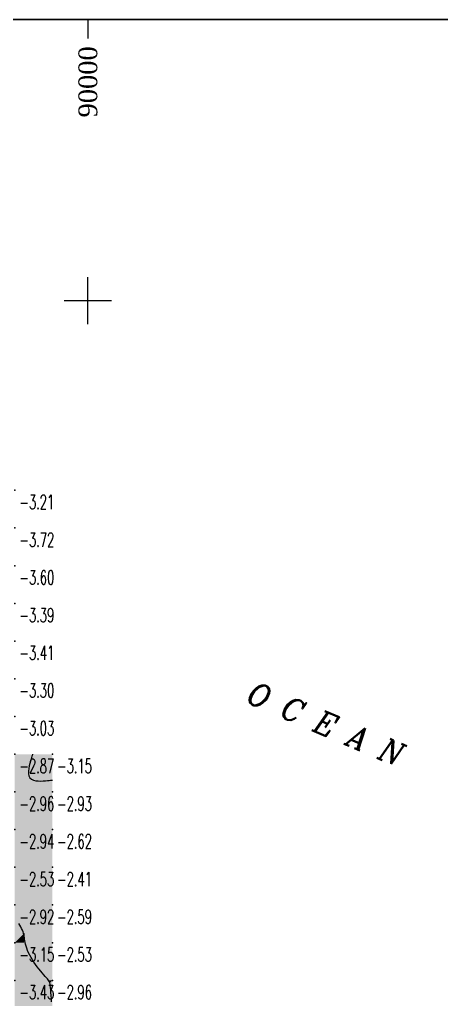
# Model space of a CAD drawing. Header units: millimetres. Extents: x 88261 to 90953, y 390274 to 392322.
# Drawn here: x 89981.5 to 90093.5, y 392062.2 to 392322.1 of the extents above; entities that cross this region are included whole.
import ezdxf
from ezdxf.enums import TextEntityAlignment as Align

# ---------------------------------------------------------------- set-up
doc = ezdxf.new("R2010")
doc.units = ezdxf.units.MM
doc.header["$LTSCALE"] = 25
for name, color, linetype in [('Carroyage(1)', 7, 'Continuous'), ('Carroyage(1)_Croix', 7, 'Continuous'), ('Carroyage(1)_Textes', 7, 'Continuous'), ('CN_03_00', 7, 'Continuous'), ('COTEAlt', 7, 'Continuous'), ('HYDRO', 7, 'Continuous'), ('TN_COLORIAGE', 7, 'Continuous')]:
    doc.layers.add(name, color=color, linetype=linetype)
doc.styles.add('ROMANC', font='romanc.shx')
doc.styles.add('Simplex 1.0', font='Simplex.shx', dxfattribs={"width": 0.99, "height": 2.5})
doc.styles.get("Standard").update_dxf_attribs({"font": 'times.ttf'})

# ---------------------------------------------------------------- blocks, each defined once
blk = doc.blocks.new('COTE')
at = {"color": 0}
blk.add_point((0, 0), dxfattribs=at)
at = {"layer": 'COTEAlt'}
blk.add_attdef('ALT', text='', height=3.75, dxfattribs=at).set_placement((1.25, -1.25), align=Align.TOP_LEFT)

msp = doc.modelspace()

# ---------------------------------------------------------------- linework, layer by layer
at = {"elevation": 14.57}
msp.add_lwpolyline([(88260.96, 392322.08), (90951.88, 392322.08), (90951.88, 390274.46), (88260.96, 390274.46)], close=True, dxfattribs=at)
at = {"layer": 'Carroyage(1)'}
msp.add_line((89999.65, 392322.08), (89999.65, 392317.08), dxfattribs=at)
msp.add_lwpolyline([(88260.96, 390274.46), (90951.88, 390274.46), (90951.88, 392322.08), (88260.96, 392322.08)], close=True, dxfattribs=at)
at = {"layer": 'Carroyage(1)_Croix'}
for p, q in [((89999.65, 392241.29), (89999.65, 392253.79)), ((89993.4, 392247.54), (90005.9, 392247.54))]:
    msp.add_line(p, q, dxfattribs=at)
at = {"layer": 'CN_03_00', "elevation": -3, "flags": 128}
for points in [[(89984.98, 392127.24), (89984.98, 392127.24), (89984.98, 392127.22), (89984.96, 392127.17), (89984.93, 392127.08), (89984.89, 392126.93), (89984.82, 392126.7), (89984.72, 392126.38), (89984.59, 392125.96), (89984.42, 392125.43), (89984.24, 392124.81), (89984.08, 392124.13), (89983.95, 392123.43), (89983.87, 392122.73), (89983.89, 392122.07), (89984.01, 392121.48), (89984.26, 392120.99), (89984.67, 392120.62), (89985.19, 392120.37), (89985.8, 392120.21), (89986.47, 392120.13), (89987.15, 392120.11), (89987.82, 392120.14), (89988.44, 392120.18), (89988.97, 392120.24), (89989.39, 392120.28), (89989.71, 392120.31), (89989.94, 392120.34), (89990.09, 392120.35), (89990.18, 392120.36), (89990.23, 392120.37), (89990.25, 392120.37), (89990.25, 392120.37)], [(89990.03, 392061.57), (89989.98, 392062.39), (89989.92, 392063.21), (89989.86, 392064), (89989.8, 392064.72), (89989.74, 392065.36), (89989.68, 392065.87), (89989.62, 392066.28), (89989.54, 392066.62), (89989.44, 392066.9), (89989.31, 392067.14), (89989.14, 392067.39), (89988.93, 392067.65), (89988.67, 392067.95), (89988.34, 392068.31), (89987.97, 392068.73), (89987.56, 392069.21), (89987.13, 392069.72), (89986.67, 392070.28), (89986.22, 392070.86), (89985.77, 392071.47), (89985.34, 392072.09), (89984.94, 392072.71), (89984.57, 392073.34), (89984.24, 392073.97), (89983.94, 392074.58), (89983.67, 392075.18), (89983.44, 392075.75), (89983.25, 392076.3), (89983.1, 392076.82), (89982.99, 392077.29), (89982.91, 392077.74), (89982.85, 392078.15), (89982.79, 392078.56), (89982.74, 392078.95), (89982.67, 392079.34), (89982.57, 392079.73), (89982.44, 392080.14), (89982.27, 392080.56), (89982.06, 392081), (89981.82, 392081.45), (89981.56, 392081.9), (89981.3, 392082.35)]]:
    msp.add_lwpolyline(points, dxfattribs=at)
at = {"layer": 'TN_COLORIAGE', "color": 111}
for points in [[(89982.59, 392119.58, -2.87), (89984.98, 392127.24, -2.87), (89980.25, 392117.24, -2.87), (89980.25, 392127.24, -2.87)], [(89982.59, 392119.58, -2.93), (89990.25, 392120.37, -2.93), (89980.25, 392117.24, -2.93), (89990.25, 392117.24, -2.93)], [(89990.25, 392107.24, -2.94), (89990.25, 392117.24, -2.94), (89980.25, 392107.24, -2.94)], [(89980.25, 392117.24, -2.93), (89980.25, 392107.24, -2.93), (89990.25, 392117.24, -2.93)], [(89980.25, 392107.24, -2.62), (89980.25, 392097.24, -2.62), (89990.25, 392107.24, -2.62)], [(89990.25, 392097.24, -2.53), (89990.25, 392107.24, -2.53), (89980.25, 392097.24, -2.53)], [(89990.25, 392087.24, -2.92), (89990.25, 392097.24, -2.92), (89980.25, 392087.24, -2.92)], [(89980.25, 392097.24, -2.41), (89980.25, 392087.24, -2.41), (89990.25, 392097.24, -2.41)], [(89980.25, 392083.9, -2.59), (89982.93, 392079.93, -2.59), (89980.25, 392087.24, -2.59), (89990.25, 392087.24, -2.59)], [(89982.93, 392079.93, -2.53), (89982.66, 392077.24, -2.53), (89990.25, 392087.24, -2.53), (89990.25, 392077.24, -2.53)], [(89982.66, 392077.24, -2.53), (89985.02, 392072.01, -2.53), (89990.25, 392077.24, -2.53)], [(89989.31, 392067.24, -2.53), (89985.02, 392072.01, -2.53), (89990.25, 392067.24, -2.53), (89990.25, 392077.24, -2.53)], [(89989.31, 392067.24, -2.96), (89989.72, 392066.71, -2.96), (89990.25, 392067.24, -2.96)], [(89990.25, 392058.04, -2.96), (89989.72, 392066.71, -2.96), (89990.25, 392067.24, -2.96)]]:
    msp.add_solid(points, dxfattribs=at)
at = {"layer": 'TN_COLORIAGE', "color": 121}
for points in [[(89990.25, 392120.37, -3.15), (89982.59, 392119.58, -3.15), (89990.25, 392127.24, -3.15)], [(89984.98, 392127.24, -3.15), (89982.59, 392119.58, -3.15), (89990.25, 392127.24, -3.15)], [(89982.93, 392079.93, -3.15), (89980.25, 392083.9, -3.15), (89980.25, 392077.24, -3.15)], [(89982.66, 392077.24, -3.15), (89982.93, 392079.93, -3.15), (89980.25, 392077.24, -3.15)], [(89980.25, 392067.24, -3), (89985.02, 392072.01, -3), (89980.25, 392077.24, -3), (89982.66, 392077.24, -3)], [(89985.02, 392072.01, -3.43), (89989.31, 392067.24, -3.43), (89980.25, 392067.24, -3.43)], [(89980.25, 392057.24, -3), (89989.72, 392066.71, -3), (89980.25, 392067.24, -3), (89989.31, 392067.24, -3)], [(89980.25, 392057.24, -3), (89989.72, 392066.71, -3), (89990.25, 392057.24, -3), (89990.25, 392058.04, -3)]]:
    msp.add_solid(points, dxfattribs=at)

# ---------------------------------------------------------------- block references
at = {"layer": 'COTEAlt'}
ref = msp.add_blockref('COTE', (89980.25, 392197.24), dxfattribs=at)
ref.add_attrib('ALT', '-3.21', dxfattribs={"height": 3.75, "style": 'Simplex 1.0', "width": 0.6}).set_placement((89981.5, 392195.99), align=Align.TOP_LEFT)
ref = msp.add_blockref('COTE', (89980.25, 392187.24), dxfattribs=at)
ref.add_attrib('ALT', '-3.72', dxfattribs={"height": 3.75, "style": 'Simplex 1.0', "width": 0.6}).set_placement((89981.5, 392185.99), align=Align.TOP_LEFT)
ref = msp.add_blockref('COTE', (89980.25, 392177.24), dxfattribs=at)
ref.add_attrib('ALT', '-3.60', dxfattribs={"height": 3.75, "style": 'Simplex 1.0', "width": 0.6}).set_placement((89981.5, 392175.99), align=Align.TOP_LEFT)
ref = msp.add_blockref('COTE', (89980.25, 392167.24), dxfattribs=at)
ref.add_attrib('ALT', '-3.39', dxfattribs={"height": 3.75, "style": 'Simplex 1.0', "width": 0.6}).set_placement((89981.5, 392165.99), align=Align.TOP_LEFT)
ref = msp.add_blockref('COTE', (89980.25, 392157.24), dxfattribs=at)
ref.add_attrib('ALT', '-3.41', dxfattribs={"height": 3.75, "style": 'Simplex 1.0', "width": 0.6}).set_placement((89981.5, 392155.99), align=Align.TOP_LEFT)
ref = msp.add_blockref('COTE', (89980.25, 392147.24), dxfattribs=at)
ref.add_attrib('ALT', '-3.30', dxfattribs={"height": 3.75, "style": 'Simplex 1.0', "width": 0.6}).set_placement((89981.5, 392145.99), align=Align.TOP_LEFT)
ref = msp.add_blockref('COTE', (89980.25, 392137.24), dxfattribs=at)
ref.add_attrib('ALT', '-3.03', dxfattribs={"height": 3.75, "style": 'Simplex 1.0', "width": 0.6}).set_placement((89981.5, 392135.99), align=Align.TOP_LEFT)
ref = msp.add_blockref('COTE', (89980.25, 392127.24), dxfattribs=at)
ref.add_attrib('ALT', '-2.87', dxfattribs={"height": 3.75, "style": 'Simplex 1.0', "width": 0.6}).set_placement((89981.5, 392125.99), align=Align.TOP_LEFT)
ref = msp.add_blockref('COTE', (89990.25, 392127.24), dxfattribs=at)
ref.add_attrib('ALT', '-3.15', dxfattribs={"height": 3.75, "style": 'Simplex 1.0', "width": 0.6}).set_placement((89991.5, 392125.99), align=Align.TOP_LEFT)
ref = msp.add_blockref('COTE', (89980.25, 392117.24), dxfattribs=at)
ref.add_attrib('ALT', '-2.96', dxfattribs={"height": 3.75, "style": 'Simplex 1.0', "width": 0.6}).set_placement((89981.5, 392115.99), align=Align.TOP_LEFT)
ref = msp.add_blockref('COTE', (89990.25, 392117.24), dxfattribs=at)
ref.add_attrib('ALT', '-2.93', dxfattribs={"height": 3.75, "style": 'Simplex 1.0', "width": 0.6}).set_placement((89991.5, 392115.99), align=Align.TOP_LEFT)
ref = msp.add_blockref('COTE', (89980.25, 392107.24), dxfattribs=at)
ref.add_attrib('ALT', '-2.94', dxfattribs={"height": 3.75, "style": 'Simplex 1.0', "width": 0.6}).set_placement((89981.5, 392105.99), align=Align.TOP_LEFT)
ref = msp.add_blockref('COTE', (89990.25, 392107.24), dxfattribs=at)
ref.add_attrib('ALT', '-2.62', dxfattribs={"height": 3.75, "style": 'Simplex 1.0', "width": 0.6}).set_placement((89991.5, 392105.99), align=Align.TOP_LEFT)
ref = msp.add_blockref('COTE', (89980.25, 392097.24), dxfattribs=at)
ref.add_attrib('ALT', '-2.53', dxfattribs={"height": 3.75, "style": 'Simplex 1.0', "width": 0.6}).set_placement((89981.5, 392095.99), align=Align.TOP_LEFT)
ref = msp.add_blockref('COTE', (89990.25, 392097.24), dxfattribs=at)
ref.add_attrib('ALT', '-2.41', dxfattribs={"height": 3.75, "style": 'Simplex 1.0', "width": 0.6}).set_placement((89991.5, 392095.99), align=Align.TOP_LEFT)
ref = msp.add_blockref('COTE', (89980.25, 392087.24), dxfattribs=at)
ref.add_attrib('ALT', '-2.92', dxfattribs={"height": 3.75, "style": 'Simplex 1.0', "width": 0.6}).set_placement((89981.5, 392085.99), align=Align.TOP_LEFT)
ref = msp.add_blockref('COTE', (89990.25, 392087.24), dxfattribs=at)
ref.add_attrib('ALT', '-2.59', dxfattribs={"height": 3.75, "style": 'Simplex 1.0', "width": 0.6}).set_placement((89991.5, 392085.99), align=Align.TOP_LEFT)
ref = msp.add_blockref('COTE', (89980.25, 392077.24), dxfattribs=at)
ref.add_attrib('ALT', '-3.15', dxfattribs={"height": 3.75, "style": 'Simplex 1.0', "width": 0.6}).set_placement((89981.5, 392075.99), align=Align.TOP_LEFT)
ref = msp.add_blockref('COTE', (89990.25, 392077.24), dxfattribs=at)
ref.add_attrib('ALT', '-2.53', dxfattribs={"height": 3.75, "style": 'Simplex 1.0', "width": 0.6}).set_placement((89991.5, 392075.99), align=Align.TOP_LEFT)
ref = msp.add_blockref('COTE', (89980.25, 392067.24), dxfattribs=at)
ref.add_attrib('ALT', '-3.43', dxfattribs={"height": 3.75, "style": 'Simplex 1.0', "width": 0.6}).set_placement((89981.5, 392065.99), align=Align.TOP_LEFT)
ref = msp.add_blockref('COTE', (89990.25, 392067.24), dxfattribs=at)
ref.add_attrib('ALT', '-2.96', dxfattribs={"height": 3.75, "style": 'Simplex 1.0', "width": 0.6}).set_placement((89991.5, 392065.99), align=Align.TOP_LEFT)

# ---------------------------------------------------------------- texts
at = {"layer": 'Carroyage(1)_Textes'}
msp.add_text('90000', height=5, rotation=90, dxfattribs=at).set_placement((90002.15, 392296.12))
at = {"layer": 'HYDRO', "color": 130, "style": 'ROMANC', "oblique": 11.9977}
msp.add_text('O C E A N            A T L A N T I Q U E', height=6, rotation=336.9448, dxfattribs=at).set_placement((90040.87, 392141.4))

doc.saveas('drawing.dxf')
